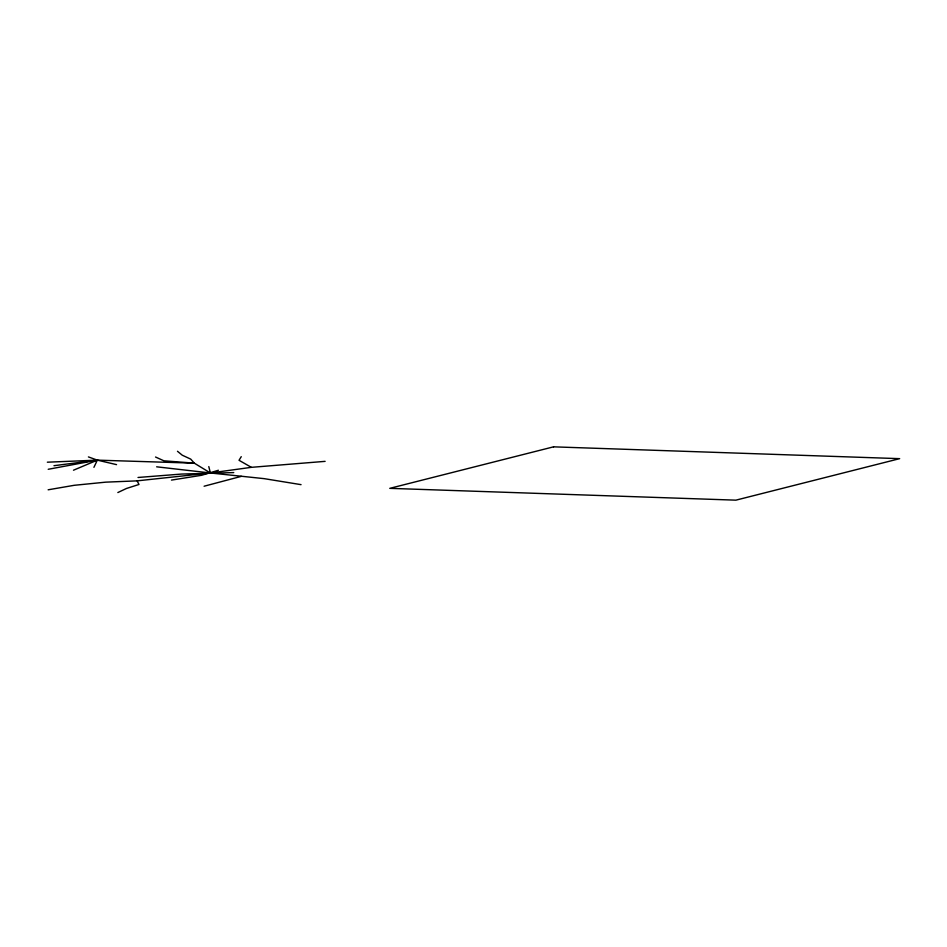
<?xml version="1.0" encoding="UTF-8"?>
<svg xmlns="http://www.w3.org/2000/svg" width="947" height="947" viewBox="0 0 947 947"><rect width="100%" height="100%" fill="white"/><g stroke="black" fill="none" stroke-linecap="round" stroke-linejoin="round"><path stroke-width="1.42" d="M93.919 467.345L97.328 460.147L194.301 463.154L210.4 472.979L264.166 478.649L301.051 484.651M241.248 456.667L239.035 460.289L251.357 467.333L325.117 461.355M117.842 492.547L126.46 488.474L138.996 484.473L137.114 480.863L105.744 482.153L74.221 485.302L48.143 489.8M73.487 470.209L97.328 460.147L116.54 464.634M218.402 470.257L201.616 475.287L171.466 480.093M241.343 476.353L204.102 486.225M48.214 469.286L97.328 460.147L88.414 456.916M251.357 467.333L210.4 472.979L137.114 480.863M53.979 465.699L97.328 460.147L47.35 462.195M138.025 477.477L181.457 474.068L233.755 472.589M156.646 466.812L210.4 472.979L208.802 466.587M155.533 457.022L163.867 460.798L194.301 463.154L190.726 459.117L182.25 455.199L177.48 451.281M553.533 446.842L389.773 488.344L735.89 500.158L899.65 458.656L553.533 446.842"/></g></svg>
